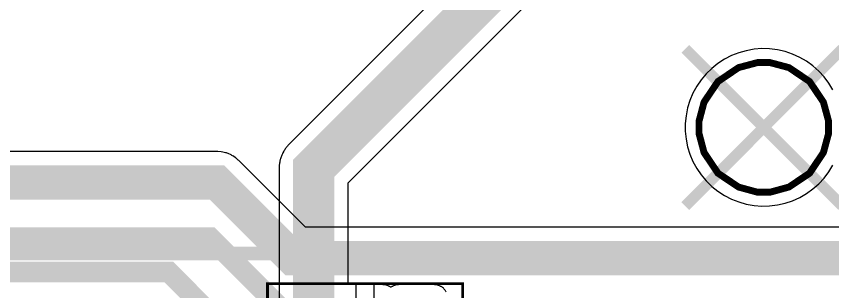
# Model space of a CAD drawing. Extents: x 0 to 5, y 0 to 2.5.
# Drawn here: x 3.301 to 3.919, y 0.985 to 1.193 of the extents above; entities that cross this region are included whole.
import ezdxf

# ---------------------------------------------------------------- set-up
doc = ezdxf.new("R2010")
doc.units = 0
doc.layers.get('0').update_dxf_attribs({"linetype": 'CONTINUOUS'})

msp = doc.modelspace()

# ---------------------------------------------------------------- linework, layer by layer
at = {"color": 1}
for points in [[(3.85493, 1.44385), (3.50782, 1.09673), (3.50738, 1.09625), (3.50689, 1.09576), (3.50646, 1.09527), (3.50558, 1.09418), (3.50521, 1.09364), (3.50478, 1.0931), (3.50439, 1.0925), (3.50407, 1.09196), (3.50369, 1.09136), (3.50304, 1.09017), (3.50276, 1.08952), (3.50244, 1.08892), (3.50217, 1.08832), (3.50196, 1.08767), (3.50168, 1.08702), (3.50146, 1.08637), (3.50131, 1.08572), (3.50108, 1.08507), (3.50076, 1.08377), (3.50065, 1.08306), (3.50054, 1.08241), (3.50043, 1.08171), (3.50032, 1.08105), (3.50028, 1.08035), (3.50022, 1.0797), (3.50022, 0.973958)], [(3.55854, 0.969185), (3.55854, 0.990506), (3.55231, 0.990506), (3.55231, 1.06755), (3.85661, 1.37185)], [(3.91932, 1.13791), (3.91624, 1.14296), (3.91265, 1.14768), (3.90858, 1.15202), (3.90414, 1.15598), (3.89936, 1.1594), (3.89421, 1.16238), (3.88878, 1.16482), (3.88314, 1.16672), (3.87739, 1.16802), (3.87147, 1.16878), (3.86556, 1.16895), (3.85965, 1.16846), (3.85379, 1.16743), (3.8481, 1.16585), (3.84256, 1.16368), (3.83729, 1.16097), (3.83231, 1.15777), (3.82764, 1.15402), (3.8234, 1.1499), (3.81961, 1.14534), (3.81625, 1.14046), (3.81342, 1.13525), (3.81108, 1.12978), (3.80935, 1.12413), (3.80817, 1.11827), (3.80757, 1.11236), (3.80757, 1.10645), (3.80817, 1.10053), (3.80935, 1.09473), (3.81108, 1.08908), (3.81342, 1.0836), (3.81625, 1.0784), (3.81961, 1.07346), (3.8234, 1.0689), (3.82764, 1.06478), (3.83231, 1.06109), (3.83729, 1.05789), (3.84256, 1.05518), (3.8481, 1.05301), (3.85379, 1.05138), (3.85965, 1.05035), (3.86556, 1.04991), (3.86556, 1.04991), (3.87147, 1.05008), (3.87739, 1.05078), (3.88314, 1.05214), (3.88878, 1.05398), (3.89421, 1.05642), (3.89936, 1.05941), (3.90414, 1.06288), (3.90858, 1.06679), (3.91265, 1.07113), (3.91624, 1.0759), (3.91932, 1.08095)], [(3.62668, 0.985026), (3.62646, 0.985406), (3.62619, 0.985786), (3.62597, 0.986111), (3.62571, 0.98649), (3.62517, 0.987142), (3.62483, 0.987414), (3.62457, 0.987739), (3.62392, 0.988282), (3.62354, 0.988553), (3.62321, 0.988769), (3.62283, 0.98904), (3.62244, 0.989204), (3.62207, 0.989421), (3.62169, 0.989583), (3.62125, 0.989746), (3.62088, 0.989908), (3.62044, 0.990072), (3.62007, 0.990181), (3.61963, 0.990289), (3.61876, 0.990397), (3.61838, 0.990451), (3.61794, 0.990451), (3.61751, 0.990506), (3.59082, 0.990506), (3.59039, 0.990451), (3.58996, 0.990451), (3.58957, 0.990397), (3.58871, 0.990289), (3.58826, 0.990181), (3.58789, 0.990072), (3.58746, 0.989908), (3.58708, 0.989746), (3.58664, 0.989583), (3.58626, 0.989421), (3.58589, 0.989204), (3.5855, 0.98904), (3.58512, 0.988769), (3.58479, 0.988553), (3.58469, 0.988499), (3.58458, 0.988553), (3.58425, 0.988769), (3.58388, 0.98904), (3.5835, 0.989204), (3.58311, 0.989421), (3.58274, 0.989583), (3.58231, 0.989746), (3.58192, 0.989908), (3.58149, 0.990072), (3.58111, 0.990181), (3.58068, 0.990289), (3.57937, 0.990451), (3.579, 0.990451), (3.57856, 0.990506), (3.57189, 0.990506), (3.57189, 0.969185)]]:
    msp.add_lwpolyline(points, dxfattribs=at)
at = {"color": 1, "const_width": 0.03125}
msp.add_lwpolyline([(3.52626, 0.958333), (3.52626, 1.07834), (3.87332, 1.4254)], dxfattribs=at)
at = {"color": 5}
for points, const_width in [([(4.05208, 1.01042), (3.51042, 1.01042), (3.45313, 1.06771), (3.08333, 1.06771), (3.01563, 1.13542), (3.01563, 1.17095), (3.01654, 1.17188)], 0.026042), ([(3.59793, 0.828125), (3.59793, 0.876031), (3.44792, 1.02604), (2.99479, 1.02604)], 0.015625), ([(3.55583, 0.82959), (3.55583, 0.86084), (3.41667, 1), (2.96354, 1)], 0.015625)]:
    msp.add_lwpolyline(points, dxfattribs=dict(at, const_width=const_width))
at = {"color": 254, "const_width": 0.008333}
for points in [[(3.80761, 1.16884), (3.92649, 1.04997)], [(3.80761, 1.04997), (3.92649, 1.16884)]]:
    msp.add_lwpolyline(points, dxfattribs=at)
at = {"color": 5}
for points in [[(3.91932, 1.13791), (3.91624, 1.14296), (3.91265, 1.14768), (3.90858, 1.15202), (3.90414, 1.15598), (3.89936, 1.1594), (3.89421, 1.16238), (3.88878, 1.16482), (3.88314, 1.16672), (3.87739, 1.16802), (3.87147, 1.16878), (3.86556, 1.16895), (3.85965, 1.16846), (3.85379, 1.16743), (3.8481, 1.16585), (3.84256, 1.16368), (3.83729, 1.16097), (3.83231, 1.15777), (3.82764, 1.15402), (3.8234, 1.1499), (3.81961, 1.14534), (3.81625, 1.14046), (3.81342, 1.13525), (3.81108, 1.12978), (3.80935, 1.12413), (3.80817, 1.11827), (3.80757, 1.11236), (3.80757, 1.10645), (3.80817, 1.10053), (3.80935, 1.09473), (3.81108, 1.08908), (3.81342, 1.0836), (3.81625, 1.0784), (3.81961, 1.07346), (3.8234, 1.0689), (3.82764, 1.06478), (3.83231, 1.06109), (3.83729, 1.05789), (3.84256, 1.05518), (3.8481, 1.05301), (3.85379, 1.05138), (3.85965, 1.05035), (3.86556, 1.04991), (3.86556, 1.04991), (3.87147, 1.05008), (3.87739, 1.05078), (3.88314, 1.05214), (3.88878, 1.05398), (3.89421, 1.05642), (3.89936, 1.05941), (3.90414, 1.06288), (3.90858, 1.06679), (3.91265, 1.07113), (3.91624, 1.0759), (3.91932, 1.08095)], [(4.02881, 1.03385), (3.52013, 1.03385), (3.52013, 1.03385), (3.46967, 1.08426), (3.46924, 1.08474), (3.46826, 1.08561), (3.46772, 1.08605), (3.46724, 1.08643), (3.4656, 1.08757), (3.465, 1.08789), (3.46446, 1.08822), (3.46386, 1.08854), (3.46149, 1.08963), (3.46089, 1.08984), (3.46024, 1.09006), (3.45964, 1.09022), (3.45768, 1.09071), (3.45637, 1.09093), (3.45378, 1.09115), (3.26693, 1.09115)]]:
    msp.add_lwpolyline(points, dxfattribs=at)
at = {"color": 254, "const_width": 0.005208}
msp.add_lwpolyline([(3.91607, 1.10943), (3.91607, 1.10471), (3.91217, 1.09039), (3.90169, 1.07476), (3.88607, 1.06429), (3.87175, 1.06038), (3.86703, 1.06038), (3.86225, 1.06038), (3.84793, 1.06429), (3.83236, 1.07476), (3.82183, 1.09039), (3.81803, 1.10471), (3.81803, 1.10943), (3.81803, 1.1142), (3.82183, 1.12853), (3.83236, 1.1441), (3.84793, 1.15462), (3.86225, 1.15842), (3.86703, 1.15842), (3.87175, 1.15842), (3.88607, 1.15462), (3.90169, 1.1441), (3.91217, 1.12853), (3.91607, 1.1142), (3.91607, 1.10943)], close=True, dxfattribs=at)
at = {"color": 254}
msp.add_lwpolyline([(3.91607, 1.10943), (3.91607, 1.10471), (3.91217, 1.09039), (3.90169, 1.07476), (3.88607, 1.06429), (3.87175, 1.06038), (3.86703, 1.06038), (3.86225, 1.06038), (3.84793, 1.06429), (3.83236, 1.07476), (3.82183, 1.09039), (3.81803, 1.10471), (3.81803, 1.10943), (3.81803, 1.1142), (3.82183, 1.12853), (3.83236, 1.1441), (3.84793, 1.15462), (3.86225, 1.15842), (3.86703, 1.15842), (3.87175, 1.15842), (3.88607, 1.15462), (3.90169, 1.1441), (3.91217, 1.12853), (3.91607, 1.1142), (3.91607, 1.10943)], close=True, dxfattribs=at)
at = {"color": 2, "const_width": 0.010417}
msp.add_lwpolyline([(0.9375, 1.01405), (3.86458, 1.01405)], dxfattribs=at)
at = {"color": 6, "const_width": 0.00205}
msp.add_lwpolyline([(3.49137, 0.991157), (3.63906, 0.991157), (3.63906, 0.835286), (3.49137, 0.835286), (3.49137, 0.991157)], close=True, dxfattribs=at)

doc.saveas('drawing.dxf')
